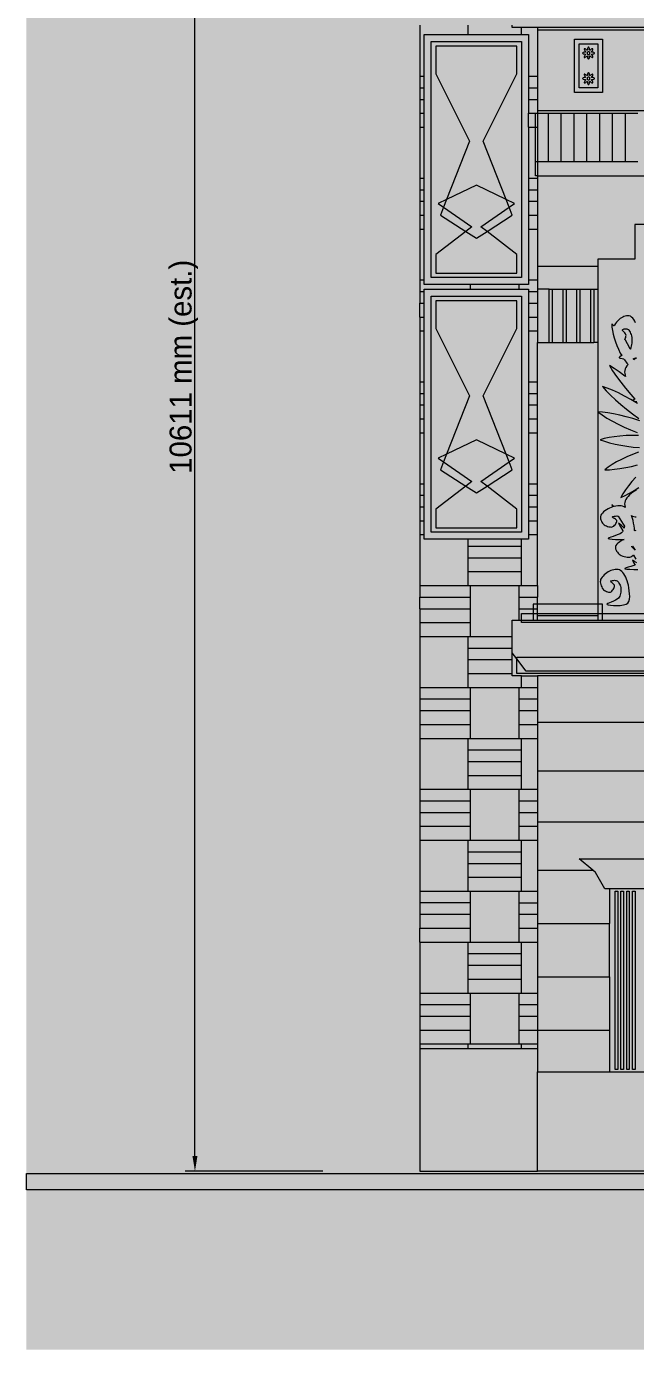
# Model space of a CAD drawing. Header units: millimetres. Extents: x -2412 to 16214, y -1176 to 12021.
# Drawn here: x -2412 to 1608, y -1176 to 7550 of the extents above; entities that cross this region are included whole.
import ezdxf

# ---------------------------------------------------------------- set-up
doc = ezdxf.new("R2010")
doc.units = ezdxf.units.MM
for name, color, linetype, lineweight, true_color in [('00_WHITE_BACKGROUND', 7, 'Continuous', 18, 0xffffff), ('01_STRUCTURE', 7, 'Continuous', 18, 0x000000), ('02_CORNICES', 7, 'Continuous', 18, 0x000000), ('03_FRAMES_DOORS', 7, 'Continuous', 18, 0x000000), ('04_GLAZING_SHUTTERS', 7, 'Continuous', 18, 0x000000), ('05_STONE_JOINTS', 7, 'Continuous', 18, 0x000000), ('06_ORNAMENT', 7, 'Continuous', 18, 0x000000), ('07_RAILINGS', 7, 'Continuous', 18, 0x000000), ('08_STEPS', 7, 'Continuous', 18, 0x000000), ('09_ESTIMATED_DIMS', 7, 'Continuous', 18, 0x000000)]:
    doc.layers.add(name, color=color, linetype=linetype, lineweight=lineweight, true_color=true_color)
doc.dimstyles.get("Standard").update_dxf_attribs({"dimtxt": 2.5, "dimasz": 2.5, "dimexe": 1.25, "dimexo": 0.625, "dimtad": 1, "dimcen": 2.5, "dimazin": 3, "dimtfac": 1, "dimtmove": 0, "dimatfit": 3})

msp = doc.modelspace()

# ---------------------------------------------------------------- linework, layer by layer
at = {"layer": '00_WHITE_BACKGROUND', "lineweight": 18, "true_color": 0xffffff}
msp.add_solid([(-2412.2137, -1175.5725), (16213.7405, -1175.5725), (-2412.2137, 12015.2672), (16213.7405, 12015.2672)], dxfattribs=at)
at = {"layer": '01_STRUCTURE', "color": 7, "lineweight": 18, "true_color": 0x000000}
for points in [[(961.8321, 7526.7176), (961.8321, 7221.374)], [(961.8321, 6564.8855), (961.8321, 6549.6183), (961.8321, 6473.2824), (961.8321, 6396.9466), (961.8321, 6305.3435)], [(4595.4198, 5465.6489), (4595.4198, 5816.7939), (4595.4198, 5969.4656), (4595.4198, 6015.2672), (4351.145, 6015.2672), (4351.145, 6244.2748), (1603.0534, 6244.2748), (1603.0534, 6015.2672), (1358.7786, 6015.2672), (1358.7786, 5969.4656)], [(183.2061, 5801.5267), (183.2061, 5725.1908)], [(183.2061, 5541.9847), (183.2061, 5206.1069), (183.2061, 5129.771), (183.2061, 5053.4351), (183.2061, 4961.8321), (183.2061, 4870.229), (183.2061, 4534.3511), (183.2061, 4458.0153), (183.2061, 4381.6794), (183.2061, 4290.0763), (183.2061, 4198.4733), (183.2061, 3862.5954), (183.2061, 3786.2595)], [(961.8321, 3862.5954), (961.8321, 4198.4733), (961.8321, 4290.0763), (961.8321, 4381.6794), (961.8321, 4458.0153), (961.8321, 4534.3511), (961.8321, 4870.229), (961.8321, 4961.8321), (961.8321, 5053.4351), (961.8321, 5129.771), (961.8321, 5206.1069), (961.8321, 5465.6489)], [(961.8321, 3664.1221), (1358.7786, 3664.1221), (1358.7786, 3633.5878)], [(4992.3664, 3267.1756), (961.8321, 3267.1756)], [(183.2061, 2946.5649), (183.2061, 2854.9618), (183.2061, 2519.084), (183.2061, 2442.7481), (183.2061, 2366.4122), (183.2061, 2274.8092), (183.2061, 2183.2061), (183.2061, 1847.3282), (183.2061, 1770.9924)], [(183.2061, 1694.6565), (183.2061, 1603.0534)], [(183.2061, 809.1603), (183.2061, 0), (961.8321, 0)]]:
    msp.add_lwpolyline(points, dxfattribs=at)
at = {"layer": '02_CORNICES', "color": 7, "lineweight": 18, "true_color": 0x000000}
for points in [[(946.5649, 6656.4885), (946.5649, 6885.4962), (946.5649, 6977.0992), (961.8321, 6977.0992), (1031.1756, 6977.0992)], [(1031.1756, 6977.0992), (1115.771, 6977.0992)], [(1031.1756, 6977.0992), (1031.1756, 6656.4885)], [(1115.771, 6977.0992), (1200.3817, 6977.0992)], [(1115.771, 6977.0992), (1115.771, 6656.4885)], [(1200.3817, 6977.0992), (1284.9924, 6977.0992)], [(1200.3817, 6977.0992), (1200.3817, 6656.4885)], [(1284.9924, 6977.0992), (1369.5878, 6977.0992)], [(1284.9924, 6977.0992), (1284.9924, 6656.4885)], [(1369.5878, 6977.0992), (1454.1985, 6977.0992)], [(1369.5878, 6977.0992), (1369.5878, 6656.4885)], [(1454.1985, 6977.0992), (1538.8092, 6977.0992)], [(1454.1985, 6977.0992), (1454.1985, 6656.4885)], [(1538.8092, 6977.0992), (1623.4046, 6977.0992)], [(1538.8092, 6977.0992), (1538.8092, 6656.4885)], [(1031.1756, 6656.4885), (961.8321, 6656.4885), (946.5649, 6656.4885)], [(961.8321, 6564.8855), (946.5649, 6564.8855), (946.5649, 6656.4885)], [(1115.771, 6656.4885), (1031.1756, 6656.4885)], [(1200.3817, 6656.4885), (1115.771, 6656.4885)], [(1284.9924, 6656.4885), (1200.3817, 6656.4885)], [(1369.5878, 6656.4885), (1284.9924, 6656.4885)], [(1454.1985, 6656.4885), (1369.5878, 6656.4885)], [(1538.8092, 6656.4885), (1454.1985, 6656.4885)], [(1623.4046, 6656.4885), (1538.8092, 6656.4885)], [(854.9618, 3633.5878), (854.9618, 3679.3893), (931.2977, 3679.3893)], [(1389.313, 3679.3893), (1389.313, 3740.458), (1358.7786, 3740.458), (961.8321, 3740.458), (931.2977, 3740.458), (931.2977, 3709.9237), (931.2977, 3679.3893)], [(931.2977, 3679.3893), (961.8321, 3679.3893), (1358.7786, 3679.3893), (1389.313, 3679.3893)], [(931.2977, 3679.3893), (931.2977, 3633.5878)], [(1389.313, 3679.3893), (1969.4656, 3679.3893), (3984.7328, 3679.3893), (4564.8855, 3679.3893)], [(1389.313, 3633.5878), (1389.313, 3679.3893)], [(839.6947, 3633.5878), (854.9618, 3633.5878)], [(854.9618, 3633.5878), (931.2977, 3633.5878)], [(5114.5038, 3633.5878), (5114.5038, 3618.3206), (854.9618, 3618.3206), (854.9618, 3633.5878)], [(931.2977, 3633.5878), (961.8321, 3633.5878), (1358.7786, 3633.5878), (1389.313, 3633.5878)], [(1389.313, 3633.5878), (1969.4656, 3633.5878)], [(824.4275, 3379.1298), (793.8931, 3419.8473)], [(5137.4046, 3389.313), (5068.7023, 3297.7099), (885.4962, 3297.7099), (824.4275, 3379.1298)], [(5137.4046, 3389.313), (5145.0382, 3389.313), (5145.0382, 3282.4427), (824.4275, 3282.4427), (824.4275, 3379.1298)], [(824.4275, 3379.1298), (824.4275, 3389.313), (5137.4046, 3389.313)], [(1236.6412, 2061.0687), (1684.4122, 2061.0687)], [(1664.1221, 1862.5954), (1435.1145, 1862.5954), (1404.5802, 1862.5954), (1343.5115, 1969.4656)]]:
    msp.add_lwpolyline(points, dxfattribs=at)
at = {"layer": '03_FRAMES_DOORS', "color": 7, "lineweight": 18, "true_color": 0x000000}
for points in [[(1206.1069, 7465.6489), (1389.313, 7465.6489), (1389.313, 7114.5038), (1206.1069, 7114.5038)], [(1473.2824, 1847.3282), (1490.0763, 1847.3282), (1490.0763, 671.7557), (1473.2824, 671.7557)], [(1511.4504, 1847.3282), (1528.2443, 1847.3282), (1528.2443, 671.7557), (1511.4504, 671.7557)], [(1549.6183, 1847.3282), (1566.4122, 1847.3282), (1566.4122, 671.7557), (1549.6183, 671.7557)], [(1587.7863, 1847.3282), (1604.5802, 1847.3282), (1604.5802, 671.7557), (1587.7863, 671.7557)]]:
    msp.add_lwpolyline(points, close=True, dxfattribs=at)
msp.add_lwpolyline([(1435.1145, 1282.4427), (1435.1145, 931.2977), (1435.1145, 656.4885), (1648.855, 656.4885), (1709.9237, 656.4885)], dxfattribs=at)
at = {"layer": '04_GLAZING_SHUTTERS', "color": 7, "lineweight": 18, "true_color": 0x000000}
for points in [[(259.542, 7450.3817), (854.9618, 7450.3817), (854.9618, 5893.1298), (259.542, 5893.1298)], [(1236.6412, 7435.1145), (1358.7786, 7435.1145), (1358.7786, 7145.0382), (1236.6412, 7145.0382)], [(259.542, 5770.9924), (854.9618, 5770.9924), (854.9618, 4213.7405), (259.542, 4213.7405)]]:
    msp.add_lwpolyline(points, close=True, dxfattribs=at)
for points in [[(753.542, 6408.6412), (603.0534, 6793.8931), (824.4275, 7236.6412), (824.4275, 7419.8473), (290.0763, 7419.8473), (290.0763, 7236.6412), (511.4504, 6793.8931), (360.9618, 6408.6412)], [(854.9618, 7496.1832), (900.7634, 7496.1832), (900.7634, 7221.374), (900.7634, 7145.0382), (900.7634, 7068.7023), (900.7634, 6977.0992)], [(753.542, 6408.6412), (557.2519, 6503.8168), (360.9618, 6408.6412)], [(360.9618, 6408.6412), (305.3435, 6381.6794), (340.855, 6357.1908)], [(360.9618, 6408.6412), (340.855, 6357.1908)], [(773.6489, 6357.1908), (809.1603, 6381.6794), (753.542, 6408.6412)], [(773.6489, 6357.1908), (753.542, 6408.6412)], [(340.855, 6357.1908), (320.6107, 6305.3435), (486.8092, 6198.1221)], [(340.855, 6357.1908), (526.7176, 6229.0076), (486.8092, 6198.1221)], [(627.6947, 6198.1221), (587.7863, 6229.0076), (773.6489, 6357.1908)], [(627.6947, 6198.1221), (793.8931, 6305.3435), (773.6489, 6357.1908)], [(486.8092, 6198.1221), (290.0763, 6045.8015), (290.0763, 5923.6641), (824.4275, 5923.6641), (824.4275, 6045.8015), (627.6947, 6198.1221)], [(486.8092, 6198.1221), (557.2519, 6152.6718), (627.6947, 6198.1221)], [(753.542, 4729.2519), (603.0534, 5114.5038), (824.4275, 5557.2519), (824.4275, 5740.458), (290.0763, 5740.458), (290.0763, 5557.2519), (511.4504, 5114.5038), (360.9618, 4729.2519)], [(900.7634, 5541.9847), (900.7634, 5206.1069), (900.7634, 5129.771), (900.7634, 5053.4351), (900.7634, 4961.8321), (900.7634, 4870.229), (900.7634, 4534.3511), (900.7634, 4458.0153), (900.7634, 4381.6794), (900.7634, 4290.0763), (900.7634, 4198.4733), (900.7634, 4167.9389), (854.9618, 4167.9389), (503.8168, 4167.9389), (213.7405, 4167.9389), (213.7405, 4198.4733), (213.7405, 4290.0763), (213.7405, 4381.6794), (213.7405, 4458.0153), (213.7405, 4534.3511), (213.7405, 4870.229), (213.7405, 4961.8321)], [(753.542, 4729.2519), (557.2519, 4824.4275), (360.9618, 4729.2519)], [(360.9618, 4729.2519), (305.3435, 4702.2901), (340.855, 4677.8015)], [(360.9618, 4729.2519), (340.855, 4677.8015)], [(773.6489, 4677.8015), (809.1603, 4702.2901), (753.542, 4729.2519)], [(773.6489, 4677.8015), (753.542, 4729.2519)], [(340.855, 4677.8015), (320.6107, 4625.9542), (486.8092, 4518.7328)], [(340.855, 4677.8015), (526.7176, 4549.6183), (486.8092, 4518.7328)], [(627.6947, 4518.7328), (587.7863, 4549.6183), (773.6489, 4677.8015)], [(627.6947, 4518.7328), (793.8931, 4625.9542), (773.6489, 4677.8015)], [(486.8092, 4518.7328), (290.0763, 4366.4122), (290.0763, 4244.2748), (824.4275, 4244.2748), (824.4275, 4366.4122), (627.6947, 4518.7328)], [(486.8092, 4518.7328), (557.2519, 4473.2824), (627.6947, 4518.7328)]]:
    msp.add_lwpolyline(points, dxfattribs=at)
at = {"layer": '05_STONE_JOINTS', "color": 7, "lineweight": 18, "true_color": 0x000000}
for points in [[(5160.3053, 7679.3893), (5160.3053, 7541.9847), (4992.3664, 7541.9847), (961.8321, 7541.9847)], [(183.2061, 7557.2519), (183.2061, 7221.374)], [(503.8168, 7496.1832), (503.8168, 7557.2519)], [(503.8168, 7496.1832), (854.9618, 7496.1832), (854.9618, 7541.9847)], [(854.9618, 7541.9847), (793.8931, 7541.9847), (793.8931, 7557.2519)], [(961.8321, 7541.9847), (854.9618, 7541.9847)], [(961.8321, 7541.9847), (961.8321, 7526.7176), (4992.3664, 7526.7176), (4992.3664, 7374.0458), (4992.3664, 7358.7786)], [(213.7405, 7221.374), (213.7405, 7496.1832), (503.8168, 7496.1832)], [(183.2061, 7221.374), (213.7405, 7221.374)], [(183.2061, 7221.374), (183.2061, 7145.0382)], [(213.7405, 7145.0382), (213.7405, 7221.374)], [(900.7634, 7221.374), (961.8321, 7221.374), (961.8321, 7145.0382)], [(183.2061, 7145.0382), (213.7405, 7145.0382)], [(183.2061, 7145.0382), (183.2061, 7068.7023)], [(183.2061, 7068.7023), (213.7405, 7068.7023)], [(183.2061, 7068.7023), (183.2061, 6977.0992)], [(213.7405, 7068.7023), (213.7405, 7145.0382)], [(213.7405, 6977.0992), (213.7405, 7068.7023)], [(900.7634, 7145.0382), (961.8321, 7145.0382)], [(900.7634, 7068.7023), (961.8321, 7068.7023)], [(961.8321, 7145.0382), (961.8321, 7068.7023)], [(961.8321, 7068.7023), (961.8321, 6992.3664)], [(961.8321, 6885.4962), (961.8321, 6656.4885), (961.8321, 6564.8855), (4992.3664, 6564.8855), (4992.3664, 6625.9542), (4992.3664, 6656.4885), (4992.3664, 6961.8321), (4992.3664, 6977.0992), (4992.3664, 6992.3664), (961.8321, 6992.3664)], [(961.8321, 6992.3664), (961.8321, 6977.0992), (961.8321, 6885.4962)], [(183.2061, 6977.0992), (213.7405, 6977.0992)], [(183.2061, 6977.0992), (183.2061, 6885.4962)], [(213.7405, 6885.4962), (213.7405, 6977.0992)], [(900.7634, 6885.4962), (900.7634, 6977.0992), (946.5649, 6977.0992)], [(183.2061, 6885.4962), (213.7405, 6885.4962)], [(183.2061, 6885.4962), (183.2061, 6549.6183)], [(213.7405, 6549.6183), (213.7405, 6885.4962)], [(900.7634, 6885.4962), (946.5649, 6885.4962), (961.8321, 6885.4962)], [(900.7634, 6885.4962), (900.7634, 6549.6183)], [(183.2061, 6549.6183), (213.7405, 6549.6183)], [(183.2061, 6549.6183), (183.2061, 6473.2824)], [(213.7405, 6473.2824), (213.7405, 6549.6183)], [(900.7634, 6549.6183), (961.8321, 6549.6183)], [(900.7634, 6549.6183), (900.7634, 6473.2824)], [(183.2061, 6473.2824), (213.7405, 6473.2824)], [(183.2061, 6473.2824), (183.2061, 6396.9466)], [(213.7405, 6396.9466), (213.7405, 6473.2824)], [(900.7634, 6473.2824), (961.8321, 6473.2824)], [(900.7634, 6473.2824), (900.7634, 6396.9466)], [(183.2061, 6396.9466), (213.7405, 6396.9466)], [(183.2061, 6396.9466), (183.2061, 6305.3435)], [(213.7405, 6305.3435), (213.7405, 6396.9466)], [(900.7634, 6396.9466), (961.8321, 6396.9466)], [(900.7634, 6396.9466), (900.7634, 6305.3435)], [(183.2061, 6305.3435), (213.7405, 6305.3435)], [(183.2061, 6305.3435), (183.2061, 6213.7405)], [(213.7405, 6213.7405), (213.7405, 6305.3435)], [(900.7634, 6305.3435), (961.8321, 6305.3435), (961.8321, 6213.7405)], [(900.7634, 6305.3435), (900.7634, 6213.7405)], [(183.2061, 6213.7405), (213.7405, 6213.7405)], [(183.2061, 6213.7405), (183.2061, 5877.8626)], [(213.7405, 5877.8626), (213.7405, 6213.7405)], [(900.7634, 6213.7405), (961.8321, 6213.7405)], [(900.7634, 6213.7405), (900.7634, 5877.8626)], [(961.8321, 6213.7405), (961.8321, 5969.4656)], [(961.8321, 5969.4656), (1358.7786, 5969.4656), (1358.7786, 5816.7939)], [(961.8321, 5969.4656), (961.8321, 5877.8626)], [(183.2061, 5877.8626), (213.7405, 5877.8626)], [(183.2061, 5877.8626), (183.2061, 5801.5267), (213.7405, 5801.5267)], [(519.084, 5847.3282), (213.7405, 5847.3282), (213.7405, 5877.8626)], [(839.6947, 5847.3282), (519.084, 5847.3282)], [(519.084, 5816.7939), (519.084, 5847.3282)], [(900.7634, 5877.8626), (900.7634, 5847.3282), (839.6947, 5847.3282)], [(839.6947, 5816.7939), (839.6947, 5847.3282)], [(900.7634, 5877.8626), (961.8321, 5877.8626)], [(961.8321, 5877.8626), (961.8321, 5816.7939)], [(213.7405, 5801.5267), (213.7405, 5816.7939), (519.084, 5816.7939)], [(213.7405, 5725.1908), (213.7405, 5801.5267)], [(519.084, 5816.7939), (839.6947, 5816.7939)], [(839.6947, 5816.7939), (900.7634, 5816.7939), (900.7634, 5801.5267)], [(900.7634, 5801.5267), (961.8321, 5801.5267)], [(900.7634, 5801.5267), (900.7634, 5725.1908)], [(183.2061, 5633.5878), (183.2061, 5725.1908), (213.7405, 5725.1908)], [(213.7405, 5633.5878), (213.7405, 5725.1908)], [(900.7634, 5725.1908), (961.8321, 5725.1908)], [(900.7634, 5725.1908), (900.7634, 5633.5878)], [(183.2061, 5633.5878), (213.7405, 5633.5878)], [(183.2061, 5633.5878), (183.2061, 5541.9847), (213.7405, 5541.9847)], [(213.7405, 5541.9847), (213.7405, 5633.5878)], [(900.7634, 5633.5878), (961.8321, 5633.5878)], [(900.7634, 5633.5878), (900.7634, 5541.9847), (961.8321, 5541.9847)], [(213.7405, 5206.1069), (213.7405, 5541.9847)], [(183.2061, 5206.1069), (213.7405, 5206.1069)], [(213.7405, 5129.771), (213.7405, 5206.1069)], [(900.7634, 5206.1069), (961.8321, 5206.1069)], [(183.2061, 5129.771), (213.7405, 5129.771)], [(213.7405, 5053.4351), (213.7405, 5129.771)], [(900.7634, 5129.771), (961.8321, 5129.771)], [(183.2061, 5053.4351), (213.7405, 5053.4351)], [(183.2061, 4961.8321), (213.7405, 4961.8321), (213.7405, 5053.4351)], [(900.7634, 5053.4351), (961.8321, 5053.4351)], [(900.7634, 4961.8321), (961.8321, 4961.8321)], [(183.2061, 4870.229), (213.7405, 4870.229)], [(900.7634, 4870.229), (961.8321, 4870.229)], [(183.2061, 4534.3511), (213.7405, 4534.3511)], [(183.2061, 4458.0153), (213.7405, 4458.0153)], [(900.7634, 4534.3511), (961.8321, 4534.3511)], [(900.7634, 4458.0153), (961.8321, 4458.0153)], [(183.2061, 4381.6794), (213.7405, 4381.6794)], [(900.7634, 4381.6794), (961.8321, 4381.6794)], [(183.2061, 4290.0763), (213.7405, 4290.0763)], [(900.7634, 4290.0763), (961.8321, 4290.0763)], [(183.2061, 4198.4733), (213.7405, 4198.4733)], [(900.7634, 4198.4733), (961.8321, 4198.4733)], [(503.8168, 4122.1374), (503.8168, 4167.9389)], [(503.8168, 4122.1374), (854.9618, 4122.1374)], [(503.8168, 4045.8015), (503.8168, 4122.1374)], [(854.9618, 4122.1374), (854.9618, 4167.9389)], [(854.9618, 4045.8015), (854.9618, 4122.1374)], [(503.8168, 4045.8015), (854.9618, 4045.8015)], [(503.8168, 3954.1985), (503.8168, 4045.8015)], [(854.9618, 3954.1985), (854.9618, 4045.8015)], [(503.8168, 3954.1985), (854.9618, 3954.1985)], [(503.8168, 3862.5954), (503.8168, 3954.1985)], [(854.9618, 3862.5954), (854.9618, 3954.1985)], [(183.2061, 3862.5954), (503.8168, 3862.5954)], [(503.8168, 3862.5954), (519.084, 3862.5954)], [(519.084, 3862.5954), (839.6947, 3862.5954)], [(519.084, 3786.2595), (519.084, 3862.5954)], [(839.6947, 3862.5954), (854.9618, 3862.5954)], [(839.6947, 3786.2595), (839.6947, 3862.5954)], [(854.9618, 3862.5954), (961.8321, 3862.5954), (961.8321, 3786.2595)], [(183.2061, 3709.9237), (183.2061, 3786.2595), (519.084, 3786.2595)], [(519.084, 3709.9237), (519.084, 3786.2595)], [(839.6947, 3786.2595), (961.8321, 3786.2595)], [(839.6947, 3709.9237), (839.6947, 3786.2595)], [(961.8321, 3709.9237), (961.8321, 3740.458), (961.8321, 3786.2595)], [(183.2061, 3709.9237), (519.084, 3709.9237)], [(183.2061, 3709.9237), (183.2061, 3618.3206)], [(519.084, 3618.3206), (519.084, 3709.9237)], [(793.8931, 3526.7176), (793.8931, 3633.5878), (839.6947, 3633.5878), (839.6947, 3709.9237)], [(839.6947, 3709.9237), (931.2977, 3709.9237), (961.8321, 3709.9237)], [(961.8321, 3633.5878), (961.8321, 3664.1221), (961.8321, 3679.3893), (961.8321, 3709.9237)], [(183.2061, 3618.3206), (519.084, 3618.3206)], [(183.2061, 3618.3206), (183.2061, 3526.7176)], [(519.084, 3526.7176), (519.084, 3618.3206)], [(183.2061, 3526.7176), (503.8168, 3526.7176)], [(183.2061, 3526.7176), (183.2061, 3190.8397)], [(503.8168, 3526.7176), (519.084, 3526.7176)], [(503.8168, 3450.3817), (503.8168, 3526.7176)], [(519.084, 3526.7176), (793.8931, 3526.7176)], [(793.8931, 3450.3817), (793.8931, 3526.7176)], [(503.8168, 3450.3817), (793.8931, 3450.3817)], [(503.8168, 3374.0458), (503.8168, 3450.3817)], [(793.8931, 3374.0458), (793.8931, 3419.8473), (793.8931, 3450.3817)], [(503.8168, 3374.0458), (793.8931, 3374.0458)], [(503.8168, 3282.4427), (503.8168, 3374.0458)], [(793.8931, 3282.4427), (793.8931, 3374.0458)], [(503.8168, 3282.4427), (793.8931, 3282.4427)], [(503.8168, 3190.8397), (503.8168, 3282.4427)], [(854.9618, 3267.1756), (793.8931, 3267.1756), (793.8931, 3282.4427)], [(854.9618, 3267.1756), (961.8321, 3267.1756), (961.8321, 3190.8397)], [(854.9618, 3190.8397), (854.9618, 3267.1756)], [(183.2061, 3190.8397), (503.8168, 3190.8397)], [(183.2061, 3190.8397), (183.2061, 3114.5038)], [(503.8168, 3190.8397), (519.084, 3190.8397)], [(519.084, 3190.8397), (839.6947, 3190.8397)], [(519.084, 3114.5038), (519.084, 3190.8397)], [(839.6947, 3190.8397), (854.9618, 3190.8397)], [(839.6947, 3114.5038), (839.6947, 3190.8397)], [(854.9618, 3190.8397), (961.8321, 3190.8397)], [(961.8321, 3190.8397), (961.8321, 3114.5038)], [(183.2061, 3114.5038), (519.084, 3114.5038)], [(183.2061, 3114.5038), (183.2061, 3038.1679)], [(519.084, 3038.1679), (519.084, 3114.5038)], [(839.6947, 3114.5038), (961.8321, 3114.5038)], [(839.6947, 3038.1679), (839.6947, 3114.5038)], [(961.8321, 3114.5038), (961.8321, 3038.1679)], [(961.8321, 2961.8321), (1938.9313, 2961.8321), (1938.9313, 3099.2366), (2061.0687, 3099.2366), (2061.0687, 2961.8321), (2229.0076, 2961.8321), (2229.0076, 3099.2366), (2351.145, 3099.2366), (2351.145, 2961.8321), (2519.084, 2961.8321)], [(183.2061, 3038.1679), (519.084, 3038.1679)], [(183.2061, 3038.1679), (183.2061, 2946.5649), (519.084, 2946.5649)], [(519.084, 2946.5649), (519.084, 3038.1679)], [(839.6947, 3038.1679), (961.8321, 3038.1679)], [(839.6947, 2946.5649), (839.6947, 3038.1679)], [(961.8321, 3038.1679), (961.8321, 2961.8321)], [(519.084, 2854.9618), (519.084, 2946.5649)], [(839.6947, 2946.5649), (961.8321, 2946.5649)], [(839.6947, 2854.9618), (839.6947, 2946.5649)], [(961.8321, 2961.8321), (961.8321, 2946.5649)], [(961.8321, 2946.5649), (961.8321, 2854.9618)], [(183.2061, 2854.9618), (503.8168, 2854.9618)], [(503.8168, 2854.9618), (519.084, 2854.9618)], [(503.8168, 2778.626), (503.8168, 2854.9618)], [(519.084, 2854.9618), (839.6947, 2854.9618)], [(839.6947, 2854.9618), (854.9618, 2854.9618)], [(854.9618, 2854.9618), (961.8321, 2854.9618)], [(854.9618, 2778.626), (854.9618, 2854.9618)], [(961.8321, 2854.9618), (961.8321, 2641.2214)], [(503.8168, 2778.626), (854.9618, 2778.626)], [(503.8168, 2702.2901), (503.8168, 2778.626)], [(854.9618, 2702.2901), (854.9618, 2778.626)], [(503.8168, 2702.2901), (854.9618, 2702.2901)], [(503.8168, 2610.687), (503.8168, 2702.2901)], [(854.9618, 2610.687), (854.9618, 2702.2901)], [(961.8321, 2641.2214), (4992.3664, 2641.2214)], [(961.8321, 2641.2214), (961.8321, 2519.084)], [(503.8168, 2610.687), (854.9618, 2610.687)], [(503.8168, 2519.084), (503.8168, 2610.687)], [(854.9618, 2519.084), (854.9618, 2610.687)], [(183.2061, 2519.084), (503.8168, 2519.084)], [(503.8168, 2519.084), (519.084, 2519.084)], [(519.084, 2519.084), (839.6947, 2519.084)], [(519.084, 2442.7481), (519.084, 2519.084)], [(839.6947, 2519.084), (854.9618, 2519.084)], [(839.6947, 2442.7481), (839.6947, 2519.084)], [(854.9618, 2519.084), (961.8321, 2519.084)], [(961.8321, 2519.084), (961.8321, 2442.7481)], [(183.2061, 2442.7481), (519.084, 2442.7481)], [(183.2061, 2366.4122), (519.084, 2366.4122)], [(519.084, 2366.4122), (519.084, 2442.7481)], [(519.084, 2274.8092), (519.084, 2366.4122)], [(839.6947, 2442.7481), (961.8321, 2442.7481)], [(839.6947, 2366.4122), (839.6947, 2442.7481)], [(839.6947, 2366.4122), (961.8321, 2366.4122)], [(839.6947, 2274.8092), (839.6947, 2366.4122)], [(961.8321, 2442.7481), (961.8321, 2366.4122)], [(961.8321, 2366.4122), (961.8321, 2305.3435)], [(183.2061, 2274.8092), (519.084, 2274.8092)], [(519.084, 2183.2061), (519.084, 2274.8092)], [(839.6947, 2274.8092), (961.8321, 2274.8092)], [(839.6947, 2183.2061), (839.6947, 2274.8092)], [(961.8321, 2305.3435), (1863.4351, 2305.3435)], [(961.8321, 2305.3435), (961.8321, 2274.8092)], [(961.8321, 2274.8092), (961.8321, 2183.2061)], [(183.2061, 2183.2061), (503.8168, 2183.2061)], [(503.8168, 2183.2061), (519.084, 2183.2061)], [(503.8168, 2106.8702), (503.8168, 2183.2061)], [(519.084, 2183.2061), (839.6947, 2183.2061)], [(839.6947, 2183.2061), (854.9618, 2183.2061)], [(854.9618, 2183.2061), (961.8321, 2183.2061)], [(854.9618, 2106.8702), (854.9618, 2183.2061)], [(961.8321, 2183.2061), (961.8321, 1984.7328)], [(503.8168, 2106.8702), (854.9618, 2106.8702)], [(503.8168, 2030.5344), (503.8168, 2106.8702)], [(854.9618, 2030.5344), (854.9618, 2106.8702)], [(503.8168, 2030.5344), (854.9618, 2030.5344)], [(503.8168, 1938.9313), (503.8168, 2030.5344)], [(854.9618, 1938.9313), (854.9618, 2030.5344)], [(1325.6947, 1984.7328), (1236.6412, 2061.0687)], [(503.8168, 1938.9313), (854.9618, 1938.9313)], [(503.8168, 1847.3282), (503.8168, 1938.9313)], [(854.9618, 1847.3282), (854.9618, 1938.9313)], [(961.8321, 1984.7328), (1325.6947, 1984.7328)], [(961.8321, 1984.7328), (961.8321, 1847.3282)], [(1343.5115, 1969.4656), (1325.6947, 1984.7328)], [(183.2061, 1847.3282), (503.8168, 1847.3282)], [(503.8168, 1847.3282), (519.084, 1847.3282)], [(519.084, 1847.3282), (839.6947, 1847.3282)], [(519.084, 1770.9924), (519.084, 1847.3282)], [(839.6947, 1847.3282), (854.9618, 1847.3282)], [(839.6947, 1770.9924), (839.6947, 1847.3282)], [(854.9618, 1847.3282), (961.8321, 1847.3282)], [(961.8321, 1847.3282), (961.8321, 1770.9924)], [(1435.1145, 1862.5954), (1435.1145, 1633.5878)], [(519.084, 1770.9924), (183.2061, 1770.9924), (183.2061, 1694.6565), (519.084, 1694.6565)], [(519.084, 1694.6565), (519.084, 1770.9924)], [(839.6947, 1770.9924), (961.8321, 1770.9924)], [(839.6947, 1694.6565), (839.6947, 1770.9924)], [(961.8321, 1770.9924), (961.8321, 1694.6565)], [(519.084, 1603.0534), (519.084, 1694.6565)], [(839.6947, 1694.6565), (961.8321, 1694.6565)], [(839.6947, 1603.0534), (839.6947, 1694.6565)], [(961.8321, 1694.6565), (961.8321, 1633.5878)], [(183.2061, 1511.4504), (183.2061, 1603.0534), (519.084, 1603.0534)], [(519.084, 1511.4504), (519.084, 1603.0534)], [(839.6947, 1603.0534), (961.8321, 1603.0534)], [(839.6947, 1511.4504), (839.6947, 1603.0534)], [(961.8321, 1633.5878), (1435.1145, 1633.5878)], [(961.8321, 1633.5878), (961.8321, 1603.0534)], [(961.8321, 1282.4427), (1435.1145, 1282.4427), (1435.1145, 1633.5878)], [(961.8321, 1603.0534), (961.8321, 1511.4504)], [(183.2061, 1511.4504), (503.8168, 1511.4504)], [(183.2061, 1511.4504), (183.2061, 1175.5725)], [(503.8168, 1511.4504), (519.084, 1511.4504)], [(503.8168, 1435.1145), (503.8168, 1511.4504)], [(519.084, 1511.4504), (839.6947, 1511.4504)], [(839.6947, 1511.4504), (854.9618, 1511.4504)], [(854.9618, 1511.4504), (961.8321, 1511.4504)], [(854.9618, 1435.1145), (854.9618, 1511.4504)], [(961.8321, 1511.4504), (961.8321, 1282.4427)], [(503.8168, 1435.1145), (854.9618, 1435.1145)], [(503.8168, 1358.7786), (503.8168, 1435.1145)], [(854.9618, 1358.7786), (854.9618, 1435.1145)], [(503.8168, 1358.7786), (854.9618, 1358.7786)], [(503.8168, 1267.1756), (503.8168, 1358.7786)], [(854.9618, 1267.1756), (854.9618, 1358.7786)], [(503.8168, 1267.1756), (854.9618, 1267.1756)], [(503.8168, 1175.5725), (503.8168, 1267.1756)], [(854.9618, 1175.5725), (854.9618, 1267.1756)], [(961.8321, 1282.4427), (961.8321, 1175.5725)], [(183.2061, 1175.5725), (503.8168, 1175.5725)], [(183.2061, 1175.5725), (183.2061, 1099.2366)], [(503.8168, 1175.5725), (519.084, 1175.5725)], [(519.084, 1175.5725), (839.6947, 1175.5725)], [(519.084, 1099.2366), (519.084, 1175.5725)], [(839.6947, 1175.5725), (854.9618, 1175.5725)], [(839.6947, 1099.2366), (839.6947, 1175.5725)], [(854.9618, 1175.5725), (961.8321, 1175.5725)], [(961.8321, 1175.5725), (961.8321, 1099.2366)], [(183.2061, 1099.2366), (519.084, 1099.2366)], [(183.2061, 1099.2366), (183.2061, 1022.9008)], [(519.084, 1022.9008), (519.084, 1099.2366)], [(839.6947, 1099.2366), (961.8321, 1099.2366)], [(839.6947, 1022.9008), (839.6947, 1099.2366)], [(961.8321, 1099.2366), (961.8321, 1022.9008)], [(183.2061, 1022.9008), (519.084, 1022.9008)], [(183.2061, 1022.9008), (183.2061, 931.2977)], [(519.084, 931.2977), (519.084, 1022.9008)], [(839.6947, 1022.9008), (961.8321, 1022.9008)], [(839.6947, 931.2977), (839.6947, 1022.9008)], [(961.8321, 1022.9008), (961.8321, 931.2977)], [(183.2061, 931.2977), (519.084, 931.2977)], [(183.2061, 931.2977), (183.2061, 839.6947)], [(519.084, 839.6947), (519.084, 931.2977)], [(839.6947, 931.2977), (961.8321, 931.2977)], [(839.6947, 839.6947), (839.6947, 931.2977)], [(961.8321, 931.2977), (1435.1145, 931.2977)], [(961.8321, 931.2977), (961.8321, 839.6947)], [(183.2061, 839.6947), (503.8168, 839.6947)], [(183.2061, 839.6947), (183.2061, 809.1603), (503.8168, 809.1603)], [(503.8168, 839.6947), (519.084, 839.6947)], [(503.8168, 809.1603), (503.8168, 839.6947)], [(503.8168, 809.1603), (854.9618, 809.1603)], [(519.084, 839.6947), (839.6947, 839.6947)], [(839.6947, 839.6947), (854.9618, 839.6947)], [(854.9618, 839.6947), (961.8321, 839.6947)], [(854.9618, 809.1603), (854.9618, 839.6947)], [(854.9618, 809.1603), (961.8321, 809.1603)], [(961.8321, 839.6947), (961.8321, 809.1603)], [(961.8321, 809.1603), (961.8321, 656.4885)], [(961.8321, 656.4885), (1435.1145, 656.4885)], [(4152.6718, 656.4885), (4244.2748, 656.4885), (4519.084, 656.4885), (4992.3664, 656.4885), (4992.3664, 0), (961.8321, 0), (961.8321, 656.4885)]]:
    msp.add_lwpolyline(points, dxfattribs=at)
at = {"layer": '06_ORNAMENT', "color": 7, "lineweight": 18, "true_color": 0x000000}
for points in [[(1258.0153, 7374.0458), (1259.374, 7371.5267), (1263.084, 7369.4809), (1268.1221, 7368.1527), (1273.1756, 7367.4656), (1276.9618, 7367.0076), (1278.6412, 7366.1527), (1278.0458, 7364.3511), (1275.7099, 7361.3435), (1272.626, 7357.2824), (1270, 7352.7786), (1268.8244, 7348.7176), (1269.6489, 7345.9847), (1272.3817, 7345.1603), (1276.4427, 7346.3359), (1280.9466, 7348.9618), (1285.0076, 7352.0458), (1288.0153, 7354.3817), (1289.8168, 7354.9771), (1290.6718, 7353.2977), (1291.1298, 7349.5115), (1291.8321, 7344.458), (1293.145, 7339.4198), (1295.1908, 7335.7099), (1297.7099, 7334.3511), (1300.229, 7335.7099), (1302.2748, 7339.4198), (1303.6031, 7344.458), (1304.2901, 7349.5115), (1304.7481, 7353.2977), (1305.6031, 7354.9771), (1307.4046, 7354.3817), (1310.4122, 7352.0458), (1314.4733, 7348.9618), (1318.9771, 7346.3359), (1323.0382, 7345.1603), (1325.771, 7345.9847), (1326.5954, 7348.7176), (1325.4198, 7352.7786), (1322.7939, 7357.2824), (1319.7099, 7361.3435), (1317.374, 7364.3511), (1316.7786, 7366.1527), (1318.458, 7367.0076), (1322.2443, 7367.4656), (1327.2977, 7368.1527), (1332.3359, 7369.4809), (1336.0458, 7371.5267), (1337.4046, 7374.0458), (1336.0458, 7376.5649), (1332.3359, 7378.6107), (1327.2977, 7379.9237), (1322.2443, 7380.626), (1318.458, 7381.084), (1316.7786, 7381.9389), (1317.374, 7383.7405), (1319.7099, 7386.7481), (1322.7939, 7390.8092), (1325.4198, 7395.313), (1326.5954, 7399.374), (1325.771, 7402.1069), (1323.0382, 7402.9313), (1318.9771, 7401.7557), (1314.4733, 7399.1298), (1310.4122, 7396.0458), (1307.4046, 7393.7099), (1305.6031, 7393.1145), (1304.7481, 7394.7939), (1304.2901, 7398.5802), (1303.6031, 7403.6336), (1302.2748, 7408.6718), (1300.229, 7412.3817), (1297.7099, 7413.7405), (1295.1908, 7412.3817), (1293.145, 7408.6718), (1291.8321, 7403.6336), (1291.1298, 7398.5802), (1290.6718, 7394.7939), (1289.8168, 7393.1145), (1288.0153, 7393.7099), (1285.0076, 7396.0458), (1280.9466, 7399.1298), (1276.4427, 7401.7557), (1272.3817, 7402.9313), (1269.6489, 7402.1069), (1268.8244, 7399.374), (1270, 7395.313), (1272.626, 7390.8092), (1275.7099, 7386.7481), (1278.0458, 7383.7405), (1278.6412, 7381.9389), (1276.9618, 7381.084), (1273.1756, 7380.626), (1268.1221, 7379.9237), (1263.084, 7378.6107), (1259.374, 7376.5649)], [(1288.5802, 7374.0458), (1289.2824, 7370.5496), (1291.2519, 7367.5878), (1294.2137, 7365.6183), (1297.7099, 7364.916), (1301.2061, 7365.6183), (1304.1679, 7367.5878), (1306.1374, 7370.5496), (1306.8397, 7374.0458), (1306.1374, 7377.542), (1304.1679, 7380.5038), (1301.2061, 7382.4733), (1297.7099, 7383.1756), (1294.2137, 7382.4733), (1291.2519, 7380.5038), (1289.2824, 7377.542)], [(1258.0153, 7206.1069), (1259.374, 7203.5878), (1263.084, 7201.542), (1268.1221, 7200.2137), (1273.1756, 7199.5267), (1276.9618, 7199.0687), (1278.6412, 7198.2137), (1278.0458, 7196.4122), (1275.7099, 7193.4046), (1272.626, 7189.3435), (1270, 7184.8397), (1268.8244, 7180.7786), (1269.6489, 7178.0458), (1272.3817, 7177.2214), (1276.4427, 7178.3969), (1280.9466, 7181.0229), (1285.0076, 7184.1069), (1288.0153, 7186.4427), (1289.8168, 7187.0382), (1290.6718, 7185.3588), (1291.1298, 7181.5725), (1291.8321, 7176.5191), (1293.145, 7171.4809), (1295.1908, 7167.771), (1297.7099, 7166.4122), (1300.229, 7167.771), (1302.2748, 7171.4809), (1303.6031, 7176.5191), (1304.2901, 7181.5725), (1304.7481, 7185.3588), (1305.6031, 7187.0382), (1307.4046, 7186.4427), (1310.4122, 7184.1069), (1314.4733, 7181.0229), (1318.9771, 7178.3969), (1323.0382, 7177.2214), (1325.771, 7178.0458), (1326.5954, 7180.7786), (1325.4198, 7184.8397), (1322.7939, 7189.3435), (1319.7099, 7193.4046), (1317.374, 7196.4122), (1316.7786, 7198.2137), (1318.458, 7199.0687), (1322.2443, 7199.5267), (1327.2977, 7200.2137), (1332.3359, 7201.542), (1336.0458, 7203.5878), (1337.4046, 7206.1069), (1336.0458, 7208.626), (1332.3359, 7210.6718), (1327.2977, 7211.9847), (1322.2443, 7212.687), (1318.458, 7213.145), (1316.7786, 7214), (1317.374, 7215.8015), (1319.7099, 7218.8092), (1322.7939, 7222.8702), (1325.4198, 7227.374), (1326.5954, 7231.4351), (1325.771, 7234.1679), (1323.0382, 7234.9924), (1318.9771, 7233.8168), (1314.4733, 7231.1908), (1310.4122, 7228.1069), (1307.4046, 7225.771), (1305.6031, 7225.1756), (1304.7481, 7226.855), (1304.2901, 7230.6412), (1303.6031, 7235.6947), (1302.2748, 7240.7328), (1300.229, 7244.4427), (1297.7099, 7245.8015), (1295.1908, 7244.4427), (1293.145, 7240.7328), (1291.8321, 7235.6947), (1291.1298, 7230.6412), (1290.6718, 7226.855), (1289.8168, 7225.1756), (1288.0153, 7225.771), (1285.0076, 7228.1069), (1280.9466, 7231.1908), (1276.4427, 7233.8168), (1272.3817, 7234.9924), (1269.6489, 7234.1679), (1268.8244, 7231.4351), (1270, 7227.374), (1272.626, 7222.8702), (1275.7099, 7218.8092), (1278.0458, 7215.8015), (1278.6412, 7214), (1276.9618, 7213.145), (1273.1756, 7212.687), (1268.1221, 7211.9847), (1263.084, 7210.6718), (1259.374, 7208.626)], [(1288.5802, 7206.1069), (1289.2824, 7202.6107), (1291.2519, 7199.6489), (1294.2137, 7197.6794), (1297.7099, 7196.9771), (1301.2061, 7197.6794), (1304.1679, 7199.6489), (1306.1374, 7202.6107), (1306.8397, 7206.1069), (1306.1374, 7209.6031), (1304.1679, 7212.5649), (1301.2061, 7214.5344), (1297.7099, 7215.2366), (1294.2137, 7214.5344), (1291.2519, 7212.5649), (1289.2824, 7209.6031)], [(1521.8321, 5548.3969), (1523.7863, 5550.7481), (1527.4809, 5552.8855), (1532.4275, 5554.626), (1538.2137, 5555.7863), (1544.3511, 5556.1985), (1550.4122, 5555.6794), (1555.9237, 5554.0458), (1560.458, 5551.145), (1564.3817, 5546.7176), (1568.3053, 5540.855), (1572.0763, 5533.8321), (1575.5725, 5525.8931), (1578.6412, 5517.3435), (1581.1603, 5508.4427), (1582.9771, 5499.4656), (1583.9695, 5490.687), (1584.2901, 5481.6641), (1584.1679, 5471.9695), (1583.4962, 5461.8321), (1582.1832, 5451.5267), (1580.1527, 5441.313), (1577.313, 5431.4351), (1573.5725, 5422.1527), (1572.6107, 5420.4427), (1567.0687, 5433.0992), (1554.626, 5457.6489), (1541.0382, 5481.2824), (1537.9084, 5486.1527), (1540.3511, 5491.8626), (1542.9466, 5499.5267), (1544.6565, 5506.6412), (1545.3435, 5512.6718), (1544.3053, 5518.0153), (1541.4351, 5523.3435), (1537.3588, 5528.5191), (1532.7481, 5533.4504), (1528.2443, 5538.0153), (1524.4885, 5542.1069), (1522.1374, 5545.6031)], [(1580.7176, 4120.458), (1588.1374, 4121.7557), (1600.7786, 4103.4046), (1605.6336, 4096.6565), (1594.8702, 4107.313)], [(1375.4046, 3886.3511), (1376.3053, 3877.8015), (1378.2901, 3869.2214), (1381.0992, 3860.9313), (1384.5344, 3853.1756), (1388.3664, 3846.2595), (1392.3664, 3840.458), (1397.0382, 3835.4809), (1402.7939, 3830.9618), (1409.3282, 3826.9924), (1416.3053, 3823.7099), (1423.3588, 3821.2366), (1430.1985, 3819.6794), (1436.458, 3819.1756), (1441.8321, 3819.8473), (1446.687, 3822.1221), (1451.4962, 3826.0763), (1456.0763, 3831.2824), (1460.2748, 3837.313), (1463.8626, 3843.7252), (1466.687, 3850.1221), (1468.5649, 3856.0458), (1469.313, 3861.0687), (1468.1832, 3865.5267), (1465.0534, 3869.9542), (1460.6107, 3874.2748), (1455.5725, 3878.3817), (1450.6565, 3882.1985), (1446.5496, 3885.6031), (1443.9847, 3888.5191), (1443.6641, 3890.8397), (1445.8015, 3892.7939), (1449.8168, 3894.5802), (1455.2214, 3896.0305), (1461.5267, 3896.9924), (1468.229, 3897.3435), (1474.8397, 3896.9008), (1480.855, 3895.5573), (1485.8015, 3893.1298), (1490.0916, 3889.4504), (1494.3664, 3884.5649), (1498.4733, 3878.7023), (1502.2901, 3872.0916), (1505.6489, 3864.9618), (1508.3817, 3857.542), (1510.3664, 3850.0611), (1511.4504, 3842.7481), (1511.8015, 3835.2366), (1511.6641, 3827.145), (1510.9313, 3818.7023), (1509.5115, 3810.1069), (1507.2977, 3801.6031), (1504.1985, 3793.374), (1500.1221, 3785.6336), (1494.9618, 3778.626), (1486.9313, 3772.0305), (1475.3282, 3765.5267), (1461.7557, 3759.2824), (1447.7863, 3753.4351), (1435.0229, 3748.1679), (1425.0534, 3743.6336), (1419.4656, 3739.9847), (1419.8473, 3737.4046), (1427.7863, 3735.2977), (1442.4733, 3733.2519), (1461.8473, 3731.7099), (1483.8626, 3731.0992), (1506.4427, 3731.8626), (1527.5878, 3734.3969), (1545.2061, 3739.1603), (1557.2519, 3746.5649), (1564.1527, 3757.5878), (1568.0305, 3772.2595), (1569.4046, 3789.5267), (1568.8244, 3808.3969), (1566.7786, 3827.8321), (1563.8168, 3846.8244), (1560.4733, 3864.3511), (1557.2519, 3879.3893), (1553.7557, 3892.7023), (1549.2977, 3905.5878), (1544, 3917.8168), (1538.0153, 3929.1908), (1531.4504, 3939.4962), (1524.4427, 3948.5191), (1517.1298, 3956.0305), (1509.6183, 3961.8321), (1501.5878, 3965.771), (1492.7634, 3967.9847), (1483.374, 3968.7023), (1473.6641, 3968.1221), (1463.8779, 3966.4885), (1454.229, 3963.9847), (1444.9771, 3960.8244), (1436.3359, 3957.2519), (1427.8015, 3952.8397), (1418.9313, 3947.2214), (1410.0611, 3940.626), (1401.5267, 3933.3435), (1393.6794, 3925.6183), (1386.8702, 3917.6947), (1381.4351, 3909.8321), (1377.7099, 3902.2901), (1375.8015, 3894.6107)]]:
    msp.add_lwpolyline(points, close=True, dxfattribs=at)
for points in [[(1608.3206, 5594.4275), (1602.3053, 5606.7939), (1595.8779, 5617.6183), (1589.1756, 5626.626), (1582.2901, 5633.5878), (1574.9313, 5638.3053), (1566.8397, 5640.9771), (1558.229, 5641.8321), (1549.3282, 5641.145), (1540.3511, 5639.1756), (1531.5115, 5636.1679), (1523.0229, 5632.3817), (1515.1145, 5628.0916), (1507.2977, 5622.7939), (1499.1603, 5616.0458), (1491.0229, 5608.1527), (1483.2061, 5599.4046), (1476.0153, 5590.1374), (1469.771, 5580.626), (1466.5191, 5574.458), (1465.2672, 5575.6641), (1450.3817, 5587.7863), (1452.0458, 5566.8244), (1455.3588, 5544.2901), (1460.2748, 5520.5344), (1466.7481, 5495.9389), (1474.7023, 5470.8244), (1484.0763, 5445.5878), (1494.8092, 5420.5954), (1506.8397, 5396.1832), (1516.7328, 5378.7176), (1513.9084, 5377.1908), (1504.7786, 5371.7405), (1499.6489, 5367.374), (1500, 5364.2748), (1507.2824, 5361.7405), (1520.7481, 5359.2977), (1529.4962, 5358.3817), (1534.5802, 5350.5802), (1550.1679, 5330.1221), (1558.8702, 5320.5038), (1550.3817, 5310.5038), (1543.5878, 5300.5496), (1538.9313, 5290.9924), (1536.5344, 5281.2672), (1536.0458, 5270.7939), (1537.1756, 5259.9695), (1539.6489, 5249.1145), (1542.4122, 5240.8702), (1537.7405, 5244.5344), (1500.916, 5271.3282), (1466.5038, 5294.2901), (1435.1145, 5312.9771), (1456.6412, 5278.7328), (1481.8931, 5242.0458), (1510.4427, 5203.4809), (1541.8779, 5163.6336), (1575.771, 5123.0992), (1603.0382, 5092.2901), (1598.1221, 5090.0305), (1591.1298, 5085.4046), (1591.6031, 5082.1374), (1601.542, 5079.4656), (1616.5191, 5077.3588)], [(1358.7786, 5465.6489), (1358.7786, 5007.6336)], [(1612.2137, 5360.6107), (1601.5573, 5355.0229), (1596.0305, 5351.4809), (1594.9313, 5356.7786), (1594.0153, 5359.9237), (1598.7634, 5360.6718), (1614.9008, 5366.3817)], [(1620.5954, 5064.0458), (1577.7557, 5089.2519), (1535.7557, 5112.1985), (1495.2672, 5132.5954), (1456.9466, 5150.1527), (1421.4046, 5164.5649), (1389.313, 5175.5725), (1414.3511, 5147.6336), (1443.2366, 5118.1527), (1475.4809, 5087.6031), (1510.6107, 5056.458), (1548.1527, 5025.1908), (1587.6336, 4994.2748), (1628.5954, 4964.1832)], [(1635.5573, 4949.6489), (1591.0076, 4963.8931), (1547.0534, 4976.3359), (1504.3511, 4986.8397), (1463.5115, 4995.3282), (1425.2214, 5001.6947), (1390.0916, 5005.8321), (1358.7786, 5007.6336), (1387.1756, 4987.771), (1419.3435, 4967.4809), (1454.7786, 4947.084), (1492.9618, 4926.9008), (1533.3588, 4907.2672), (1575.4351, 4888.4733), (1618.6718, 4870.8702)], [(1358.7786, 5007.6336), (1358.7786, 3740.458), (1358.7786, 3679.3893), (1358.7786, 3664.1221)], [(1628.5496, 4852.2595), (1586.2901, 4852.4733), (1545.0229, 4851.1298), (1505.3435, 4848.3206), (1467.8168, 4844.1527), (1433.0382, 4838.7176), (1401.5878, 4832.1069), (1374.0458, 4824.4275), (1403.8168, 4814.0153), (1436.9618, 4804.3359), (1472.9618, 4795.5267), (1511.2672, 4787.7405), (1551.3435, 4781.145), (1592.6565, 4775.8626), (1634.6718, 4772.0611)], [(1626.626, 4742.5191), (1588.0153, 4727.6641), (1550.8702, 4711.7252), (1515.6794, 4694.9771), (1482.9618, 4677.7252), (1453.2061, 4660.2748), (1426.916, 4642.916), (1404.5802, 4625.9542), (1435.4962, 4626.8397), (1469.2366, 4629.6183), (1505.2519, 4634.229), (1543.0076, 4640.626), (1581.9542, 4648.7328), (1621.542, 4658.5344)], [(1609.1298, 4577.3588), (1584.0763, 4548.5344), (1561.4504, 4520.1985), (1541.5878, 4492.8092), (1524.8092, 4466.8397), (1511.4504, 4442.7481), (1539.0229, 4455.4504), (1568.3969, 4470.9618), (1599.084, 4489.0382), (1630.626, 4509.3893)], [(1612.2137, 4490.3817), (1601.5573, 4484.7939), (1590.458, 4477.6641), (1579.3588, 4469.3282), (1568.7023, 4460.1069), (1558.9008, 4450.3053), (1550.3817, 4440.2748), (1543.5878, 4430.3206), (1538.9313, 4420.7634), (1536.5344, 4411.0382), (1536.0458, 4400.5649), (1537.1756, 4389.7405), (1539.6489, 4378.8855), (1540.4122, 4376.626), (1532.2137, 4381.6794), (1522.8397, 4385.3588), (1512.5496, 4387.4198), (1501.5878, 4388.0916), (1490.2748, 4387.5573), (1478.8397, 4386.0153), (1467.5878, 4383.6794), (1464.7481, 4382.916), (1450.3817, 4396.9466), (1458.6565, 4381.2519), (1456.7939, 4380.7481), (1446.7176, 4377.4046), (1436.7634, 4373.2824), (1426.4122, 4368.0305), (1416.0611, 4361.8931), (1406.1069, 4355.0992), (1396.9618, 4347.8779), (1389.0076, 4340.4885), (1382.6565, 4333.145), (1378.3206, 4326.1069), (1376.0916, 4318.9313), (1375.6336, 4311.2214), (1376.687, 4303.2519), (1378.9924, 4295.2519), (1382.2748, 4287.4962), (1386.2901, 4280.2748), (1390.7481, 4273.8168), (1395.4198, 4268.3969), (1400.8702, 4263.7557), (1407.5878, 4259.5267), (1415.2214, 4255.8321), (1423.3435, 4252.7634), (1431.5878, 4250.458), (1439.5573, 4249.0076), (1446.8702, 4248.5344), (1453.1298, 4249.1603), (1458.7939, 4251.2824), (1464.3969, 4254.9771), (1469.7557, 4259.8321), (1474.6412, 4265.4504), (1478.8397, 4271.4504), (1482.1374, 4277.4198), (1484.3206, 4282.9466), (1485.1908, 4287.6336), (1483.8779, 4291.7863), (1480.2137, 4295.9389), (1475.0382, 4299.9695), (1469.1603, 4303.8015), (1463.4198, 4307.3435), (1458.6412, 4310.5344), (1455.6489, 4313.2519), (1455.2672, 4315.4198), (1457.7557, 4317.2519), (1462.4427, 4318.916), (1468.7481, 4320.2595), (1476.1069, 4321.1603), (1483.9237, 4321.4809), (1491.6336, 4321.084), (1492.626, 4320.9008), (1503.4504, 4302.6412), (1525.3893, 4267.3435), (1534.3359, 4253.5267), (1533.7405, 4248.0916), (1532.3359, 4241.313), (1514.8855, 4258.1679), (1496.1832, 4274.8092), (1508.9008, 4250.1069), (1523.8321, 4223.2824), (1524.4427, 4222.2595), (1521.1298, 4217.2366), (1515.1145, 4210.687), (1505.7405, 4204.5344), (1492.1985, 4198.458), (1476.3664, 4192.626), (1460.0763, 4187.1756), (1445.1908, 4182.2595), (1433.5573, 4178.0305), (1427.0382, 4174.626), (1427.4809, 4172.2137), (1436.7481, 4170.2443), (1453.8779, 4168.3359), (1476.4733, 4166.9008), (1502.1527, 4166.3359), (1528.5191, 4167.0382), (1532.4733, 4167.4198), (1524.3053, 4163.4198), (1512.2137, 4156.626), (1501.0992, 4149.4046), (1491.4504, 4142.0153), (1483.7405, 4134.6718), (1478.4733, 4127.6336), (1475.771, 4120.458), (1475.2061, 4112.7481), (1476.4885, 4104.7786), (1479.2824, 4096.7786), (1483.2824, 4089.0229), (1488.1527, 4081.8015), (1493.5725, 4075.3435), (1499.2366, 4069.9237), (1505.8473, 4065.2824), (1514.0153, 4061.0534), (1523.2672, 4057.3588), (1533.145, 4054.2901), (1543.145, 4051.9847), (1552.8244, 4050.5344), (1561.7099, 4050.0611), (1569.313, 4050.687), (1576.1832, 4052.8092), (1582.9924, 4056.5038), (1589.4962, 4061.3588), (1592.3969, 4064.1069), (1593.3893, 4062.5496), (1610.0305, 4037.7099)], [(1610.5802, 4225.542), (1603.8473, 4222.4427), (1601.8015, 4225.1145), (1601.2824, 4238.4733), (1598.9008, 4256.6107), (1595.4504, 4274.3359), (1591.542, 4290.7023), (1587.7863, 4304.7328), (1583.7099, 4317.1603), (1580.5802, 4324.3817), (1587.1603, 4321.2366), (1596, 4318.0916), (1604.5344, 4316.1374), (1612.3664, 4315.4962)], [(1616.5344, 4011.3588), (1601.6031, 4021.9542), (1587.7863, 4030.5344), (1595.4656, 4014.3053), (1604.7634, 3996.9466), (1605.0687, 3996.4427), (1597.5267, 3994.1527), (1577.7557, 3988.7023), (1559.6641, 3983.7863), (1545.542, 3979.5573), (1537.6336, 3976.1527), (1538.1679, 3973.7405), (1549.4198, 3971.771), (1570.229, 3969.8626), (1597.6641, 3968.4275), (1622.4275, 3967.9847)]]:
    msp.add_lwpolyline(points, dxfattribs=at)
at = {"layer": '07_RAILINGS', "color": 7, "lineweight": 18, "true_color": 0x000000}
for points in [[(1038.1679, 5816.7939), (961.8321, 5816.7939), (961.8321, 5801.5267), (961.8321, 5725.1908), (961.8321, 5633.5878), (961.8321, 5541.9847), (961.8321, 5465.6489), (1038.1679, 5465.6489)], [(1038.1679, 5816.7939), (1058.0153, 5816.7939)], [(1038.1679, 5465.6489), (1038.1679, 5816.7939)], [(1058.0153, 5816.7939), (1129.771, 5816.7939)], [(1058.0153, 5816.7939), (1058.0153, 5465.6489)], [(1129.771, 5816.7939), (1149.6183, 5816.7939)], [(1129.771, 5465.6489), (1129.771, 5816.7939)], [(1149.6183, 5816.7939), (1221.374, 5816.7939)], [(1149.6183, 5816.7939), (1149.6183, 5465.6489)], [(1221.374, 5816.7939), (1241.2214, 5816.7939)], [(1221.374, 5465.6489), (1221.374, 5816.7939)], [(1241.2214, 5816.7939), (1312.9771, 5816.7939)], [(1241.2214, 5816.7939), (1241.2214, 5465.6489)], [(1312.9771, 5816.7939), (1332.8244, 5816.7939)], [(1312.9771, 5465.6489), (1312.9771, 5816.7939)], [(1332.8244, 5816.7939), (1358.7786, 5816.7939), (1358.7786, 5465.6489), (1332.8244, 5465.6489)], [(1332.8244, 5816.7939), (1332.8244, 5465.6489)], [(1038.1679, 5465.6489), (1058.0153, 5465.6489)], [(1058.0153, 5465.6489), (1129.771, 5465.6489)], [(1129.771, 5465.6489), (1149.6183, 5465.6489)], [(1149.6183, 5465.6489), (1221.374, 5465.6489)], [(1221.374, 5465.6489), (1241.2214, 5465.6489)], [(1241.2214, 5465.6489), (1312.9771, 5465.6489)], [(1312.9771, 5465.6489), (1332.8244, 5465.6489)]]:
    msp.add_lwpolyline(points, dxfattribs=at)
at = {"layer": '08_STEPS', "color": 7, "lineweight": 18, "true_color": 0x000000}
msp.add_lwpolyline([(-2412.2137, -15.2672), (16213.7405, -15.2672), (16213.7405, -122.1374), (-2412.2137, -122.1374)], close=True, dxfattribs=at)

# ---------------------------------------------------------------- dimensions: what is measured, and where the dimension line sits
at = {"layer": '09_ESTIMATED_DIMS', "lineweight": 18, "true_color": 0x000000}
msp.add_linear_dim(base=(-1300, 0), p1=(-381.6794, 0), p2=(0, 10610.687), angle=90, text='<> mm (est.)', dimstyle='Standard', override={"dimtxt": 145, "dimasz": 100, "dimexe": 65, "dimexo": 75, "dimtad": 1, "dimdec": 0, "dimclrd": 0, "dimclre": 0, "dimclrt": 0, "dimlwd": 18, "dimlwe": 18}, dxfattribs=at).render()

doc.saveas('drawing.dxf')
